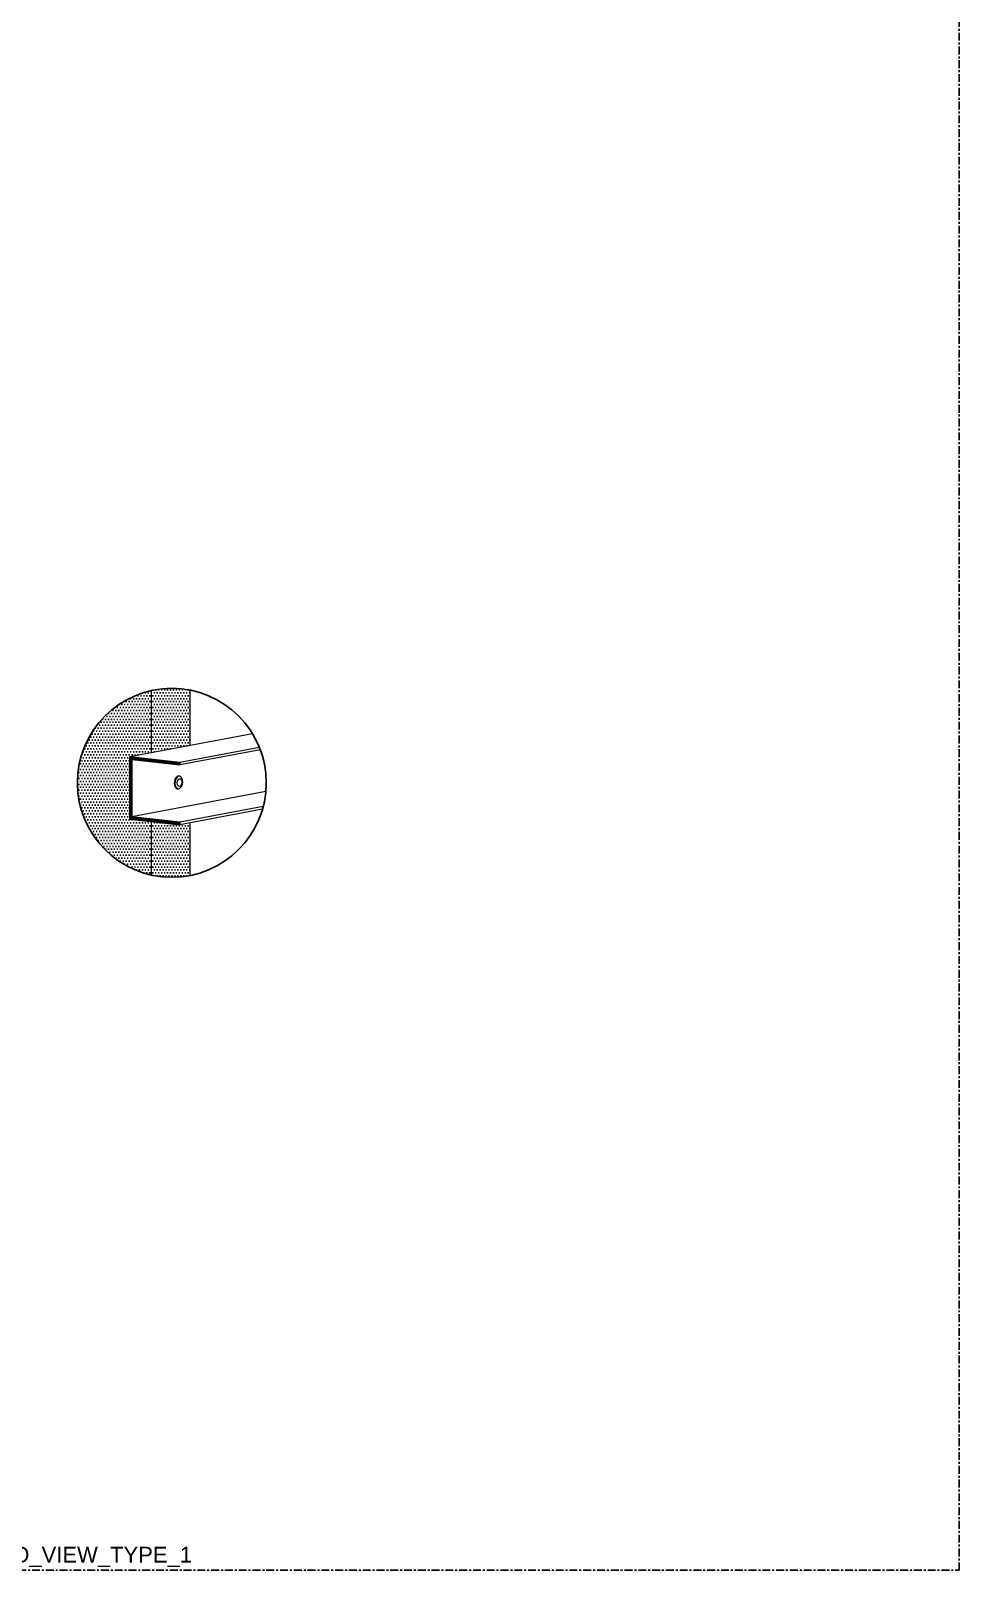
# Model space of a CAD drawing. Header units: millimetres. Extents: x -244126 to 368105, y -173968 to 259060.
# Drawn here: x 41735 to 42325, y 45995 to 46973 of the extents above; entities that cross this region are included whole.
import ezdxf

# ---------------------------------------------------------------- set-up
doc = ezdxf.new("R2010")
doc.units = ezdxf.units.MM
doc.header["$MEASUREMENT"] = 0
doc.linetypes.add('005_GG_TA_LINE', pattern=[13.75, 5, -1.25, 1.25, -1.25, 5])
for name, color, linetype in [('000 - H A T C H', 8, 'Continuous'), ('000 - SYMBOL CON', 1, 'Continuous'), ('001 - ASCESSORIES', 1, 'Continuous'), ('A04_TUBE SERIES', 7, 'Continuous')]:
    doc.layers.add(name, color=color, linetype=linetype)
doc.styles.get("Standard").update_dxf_attribs({"font": 'arial.ttf'})
pattern_1 = [(0, (-24972.2676, -76271.4406), (0.9375, 1.875), [0, -1.875])]

# ---------------------------------------------------------------- blocks, each defined once
blk = doc.blocks.new('*U1760')
at = {"color": 0, "linetype": '005_GG_TA_LINE'}
blk.add_lwpolyline([(0, 0), (1000, 0), (1000, 1000), (0, 1000)], close=True, dxfattribs=at)
blk.add_attdef('NAMEBLK', (8.58, 4.88), '', height=10, dxfattribs=at)
blk = doc.blocks.new('000 - FAMELINE_BUBBLE_TYP.DETAIL_AL.TUBE+VS-26_ISO_VIEW_TYPE_1')
at = {"layer": '000 - H A T C H'}
h = blk.add_hatch(dxfattribs=at)
h.set_pattern_fill('DOTS', color=1, scale=30)
h.set_pattern_definition(pattern_1)
edge = h.paths.add_edge_path()
edge.add_arc((0, 0), 60, 78.86757, 102.35413)
edge.add_line((-12.84, 58.61), (-12.84, 19.08))
edge.add_line((-12.84, 19.08), (11.58, 23.69))
edge.add_line((11.58, 23.69), (11.58, 58.87))
h = blk.add_hatch(dxfattribs=at)
h.set_pattern_fill('DOTS', color=8, scale=30)
h.set_pattern_definition(pattern_1)
edge = h.paths.add_edge_path()
edge.add_line((-12.84, -24.66), (-26.68, -23.1))
edge.add_line((-26.68, -23.1), (-26.68, 16.47))
edge.add_line((-26.68, 16.47), (-12.84, 19.08))
edge.add_line((-12.84, 19.08), (-12.84, 58.61))
edge.add_arc((0, 0), 60, 102.35413, 180)
edge.add_arc((0, 0), 60, 180, 257.64587)
edge.add_line((-12.84, -58.61), (-12.84, -24.66))
h = blk.add_hatch(dxfattribs=at)
h.set_pattern_fill('ANSI32', color=8, scale=2)
h.set_pattern_definition([(45, (-24972.2676, -76271.4406), (-0.530330086, 0.530330086), []), (45, (-24971.914, -76271.4406), (-0.530330086, 0.530330086), [])])
h.paths.add_polyline_path([(5, 12.92), (-26.68, 16.47), (-26.68, -23.1), (5, -26.65), (5, -25.07), (-25.41, -21.66), (-25.41, 14.75), (5, 11.34)])
h = blk.add_hatch(dxfattribs=at)
h.set_pattern_fill('DOTS', color=1, scale=30)
h.set_pattern_definition(pattern_1)
edge = h.paths.add_edge_path()
edge.add_line((11.58, -25.41), (5, -26.65))
edge.add_line((5, -26.65), (-12.84, -24.66))
edge.add_line((-12.84, -24.66), (-12.84, -58.61))
edge.add_arc((0, 0), 60, 257.64587, 281.13243)
edge.add_line((11.58, -58.87), (11.58, -25.41))
at = {"color": 0, "linetype": 'Continuous', "lineweight": 0, "extrusion": (6.66134e-16, 0.989374, 0.145396)}
for p, q in [((11.58, 23.69), (11.58, 58.87)), ((-12.84, 19.08), (-12.84, 58.61)), ((51.27, 31.17), (-26.68, 16.47)), ((55.63, 22.47), (5, 12.92)), ((56.21, 20.99), (5, 11.34)), ((-26.68, 16.47), (-26.68, -23.1)), ((5, 12.92), (-26.68, 16.47)), ((-25.41, 14.75), (5, 11.34)), ((-25.41, -21.66), (-25.41, 14.75)), ((5, 11.34), (5, 12.92)), ((59.74, -5.6), (-25.41, -21.66)), ((3.52, -3.77), (3.98, -3.82)), ((58.08, -15.06), (5, -25.07)), ((57.62, -16.73), (5, -26.65)), ((-26.68, -23.1), (5, -26.65)), ((5, -25.07), (-25.41, -21.66)), ((-12.84, -58.61), (-12.84, -24.66)), ((5, -26.65), (5, -25.07)), ((11.58, -58.87), (11.58, -25.41))]:
    blk.add_line(p, q, dxfattribs=at)
at = {"color": 3}
blk.add_lwpolyline([(5, 12.92), (-26.68, 16.47), (-26.68, -23.1), (5, -26.65), (5, -25.07), (-25.41, -21.66), (-25.41, 14.75), (5, 11.34)], close=True, dxfattribs=at)
at = {"color": 0, "linetype": 'Continuous', "lineweight": 0}
for centre, major_axis, start_param, end_param in [((3.97, 0.25), (-0.45, -4.02), -3.327534, 0), ((4.43, 0.2), (-0.45, -4.02), -2.229822, 0.18347), ((4.43, 0.2), (-0.45, -4.02), -3.898117, 0.18347), ((4.43, 0.2), (0.45, 4.02), -2.16611, -0.756524), ((4.43, 0.2), (0.45, 4.02), -1.038524, -0.756524), ((4.43, 0.2), (-0.45, -4.02), 0.18347, 0.975482), ((4.43, 0.2), (-0.45, -4.02), 0.18347, 0.975482)]:
    blk.add_ellipse(centre, major_axis=major_axis, ratio=0.604058, start_param=start_param, end_param=end_param, dxfattribs=at)
at = {"color": 0, "linetype": 'Continuous', "lineweight": 0, "extrusion": (-3.0076e-17, 1.98877e-16, -1)}
blk.add_ellipse((4.88, 0.15), major_axis=(-0.27, -2.44), ratio=0.604058, start_param=-0.18347, end_param=5.885444, dxfattribs=at)
at = {"color": 0, "linetype": 'Continuous', "lineweight": 0, "extrusion": (3.21605e-16, 1.59458e-16, -1)}
blk.add_ellipse((4.88, 0.15), major_axis=(-0.27, -2.44), ratio=0.604058, start_param=-0.397742, end_param=-0.18347, dxfattribs=at)
at = {"layer": '000 - SYMBOL CON', "color": 2, "linetype": 'ByBlock'}
blk.add_circle((0, 0), 60, dxfattribs=at)

msp = doc.modelspace()

# ---------------------------------------------------------------- block references
at = {"layer": '001 - ASCESSORIES', "linetype": '005_GG_TA_LINE'}
msp.add_blockref('*U1760', (41324.51638, 45995.17286), dxfattribs=at).add_auto_attribs({'NAMEBLK': '000 - FAMELINE_BUBBLE_TYP.DETAIL_AL.TUBE+VS-26_ISO_VIEW_TYPE_1'})
at = {"layer": 'A04_TUBE SERIES', "color": 3}
msp.add_blockref('000 - FAMELINE_BUBBLE_TYP.DETAIL_AL.TUBE+VS-26_ISO_VIEW_TYPE_1', (41824.51638, 46495.17286), dxfattribs=at)

doc.saveas('drawing.dxf')
